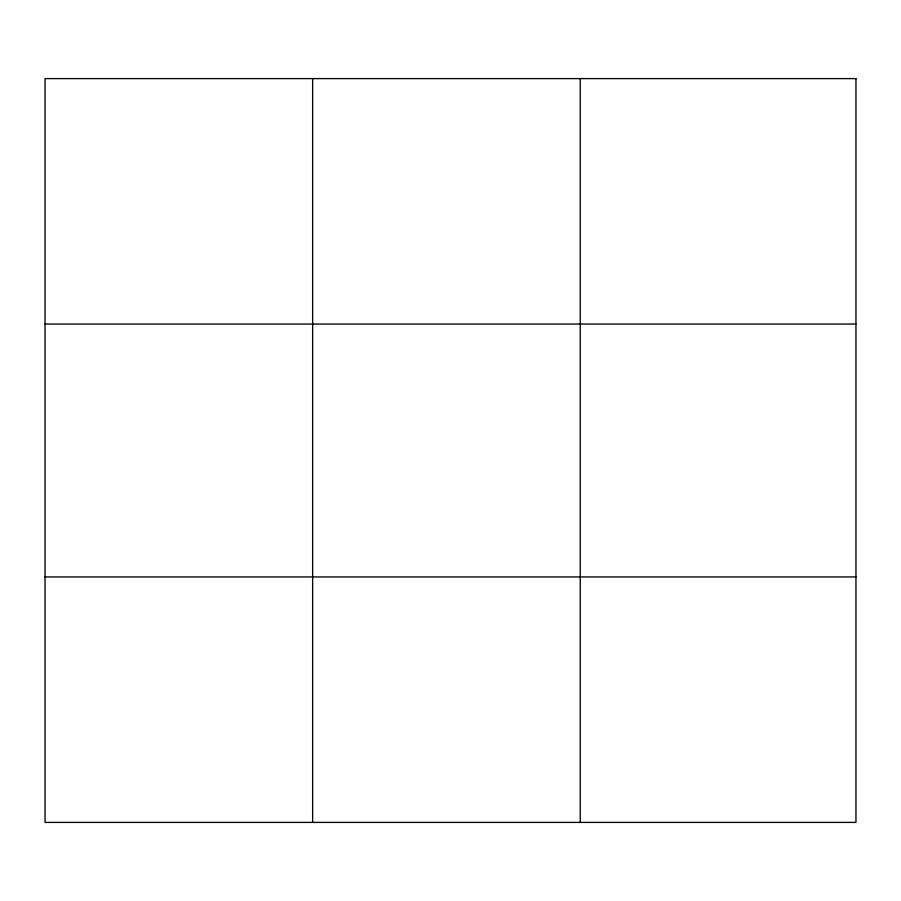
<?xml version="1.0" encoding="UTF-8"?>
<svg xmlns="http://www.w3.org/2000/svg" width="901" height="901" viewBox="0 0 901 901"><rect width="100%" height="100%" fill="white"/><g stroke="black" fill="none" stroke-linecap="round" stroke-linejoin="round"><path stroke-width="1.35" d="M312.647 822.399L312.647 78.601M580.244 822.399L580.244 78.601M45.05 324.056L855.95 324.056M45.05 576.944L855.95 576.944M855.95 78.601L855.95 822.399L45.05 822.399L45.05 78.601L855.95 78.601"/></g></svg>
